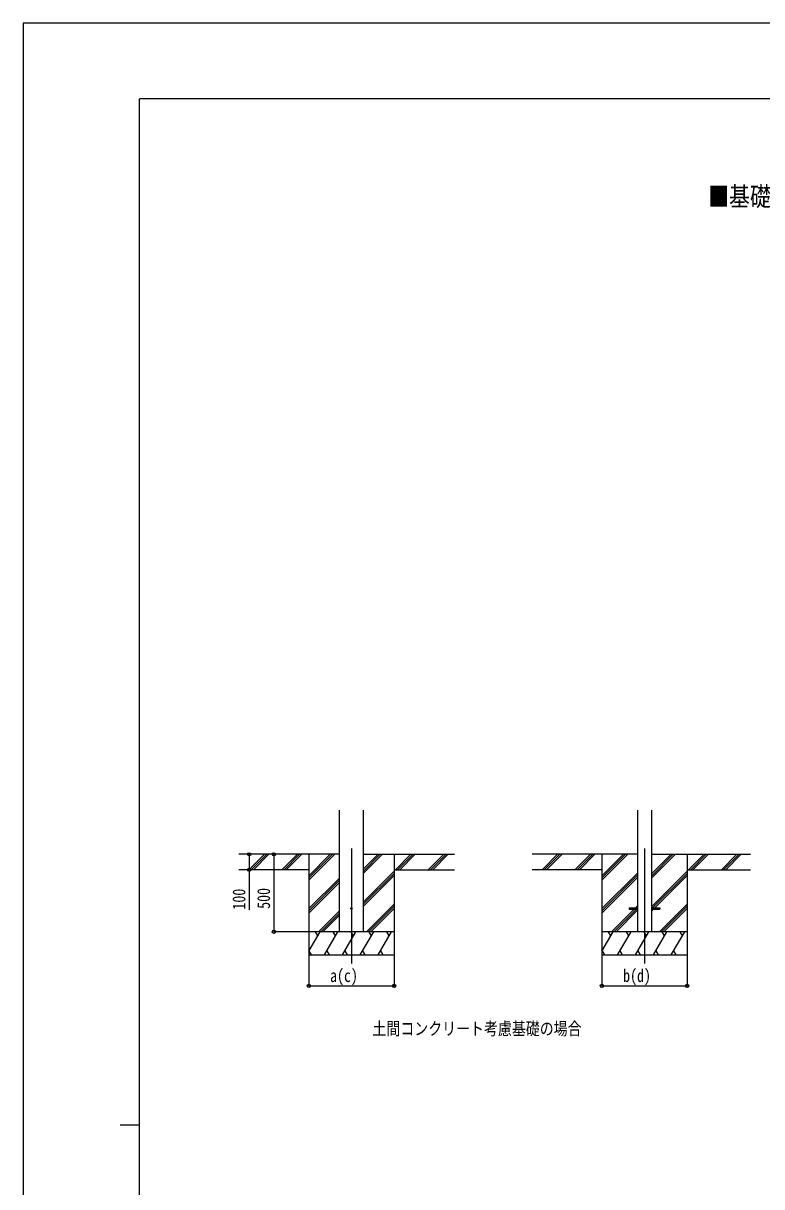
# Model space of a CAD drawing. Units: millimetres, scale not verified. Extents: x -10512 to 10512, y -7425 to 7425.
# Drawn here: x -10512 to -5746, y -87 to 7425 of the extents above; entities that cross this region are included whole.
import ezdxf
from ezdxf.enums import TextEntityAlignment as Align

# ---------------------------------------------------------------- set-up
doc = ezdxf.new("R2010")
doc.units = ezdxf.units.MM
doc.header["$LTSCALE"] = 30
for name, color, linetype in [('0-2_USER1', 3, 'Continuous'), ('0-3_YKK_12', 2, 'Continuous'), ('0-4_YKK_13', 4, 'Continuous'), ('0-5_YKK_A1', 4, 'Continuous'), ('0-6_YKK_D', 6, 'Continuous'), ('0-7_YKK_ZWAK', 7, 'Continuous')]:
    doc.layers.add(name, color=color, linetype=linetype)
doc.styles.add('ＭＳ ゴシック', font='')
doc.styles.get('ＭＳ ゴシック').set_extended_font_data('MS Gothic')

msp = doc.modelspace()

# ---------------------------------------------------------------- linework, layer by layer
at = {"layer": '0-3_YKK_12'}
for p, q in [((-8394.34, 2097.86), (-8394.34, 1354.54)), ((-6502.77, 2097.86), (-6502.77, 1354.54))]:
    msp.add_line(p, q, dxfattribs=at)
at = {"layer": '0-4_YKK_13'}
for p, q in [((-6602.77, 1714.12), (-6602.77, 1705.12)), ((-6602.77, 1714.12), (-6547.97, 1714.12)), ((-6602.77, 1705.12), (-6547.97, 1705.12)), ((-6457.57, 1714.12), (-6402.77, 1714.12)), ((-6457.57, 1705.12), (-6402.77, 1705.12)), ((-6402.77, 1714.12), (-6402.77, 1705.12))]:
    msp.add_line(p, q, dxfattribs=at)
msp.add_circle((-8394.34, 1709.62), 5, dxfattribs=at)
at = {"layer": '0-5_YKK_A1'}
for p, q in [((-8472.09, 1559.62), (-8472.09, 2344.97)), ((-8316.59, 1559.62), (-8316.59, 2344.97)), ((-6547.97, 2344.97), (-6547.97, 1559.62)), ((-6457.57, 2344.97), (-6457.57, 1559.62)), ((-8472.09, 2059.62), (-9120.29, 2059.62)), ((-9053.6, 1961.03), (-8955.01, 2059.62)), ((-9040.87, 1959.62), (-8940.86, 2059.62)), ((-9026.72, 1959.62), (-8926.72, 2059.62)), ((-8841.47, 1961.03), (-8742.87, 2059.62)), ((-8828.73, 1959.62), (-8728.73, 2059.62)), ((-8814.59, 1959.62), (-8714.59, 2059.62)), ((-8669.34, 2059.62), (-8669.34, 1409.62)), ((-8669.34, 1892.74), (-8502.46, 2059.62)), ((-8669.34, 1906.88), (-8516.6, 2059.62)), ((-8669.34, 1921.03), (-8530.74, 2059.62)), ((-8316.59, 1937.12), (-8194.09, 2059.62)), ((-8316.59, 1951.27), (-8208.23, 2059.62)), ((-8316.59, 1965.41), (-8222.37, 2059.62)), ((-8316.59, 2059.62), (-7728.72, 2059.62)), ((-8119.34, 2059.62), (-8119.34, 1409.62)), ((-8110.24, 1959.62), (-8010.24, 2059.62)), ((-8096.1, 1959.62), (-7996.1, 2059.62)), ((-8081.96, 1959.62), (-7981.96, 2059.62)), ((-7898.11, 1959.62), (-7798.11, 2059.62)), ((-7883.97, 1959.62), (-7783.97, 2059.62)), ((-7869.83, 1959.62), (-7769.83, 2059.62)), ((-6547.97, 2059.62), (-7228.72, 2059.62)), ((-7162.03, 1961.03), (-7063.44, 2059.62)), ((-7149.3, 1959.62), (-7049.29, 2059.62)), ((-7135.15, 1959.62), (-7035.15, 2059.62)), ((-6949.9, 1961.03), (-6851.3, 2059.62)), ((-6937.16, 1959.62), (-6837.16, 2059.62)), ((-6923.02, 1959.62), (-6823.02, 2059.62)), ((-6777.77, 2059.62), (-6777.77, 1409.62)), ((-6777.77, 1892.74), (-6610.89, 2059.62)), ((-6777.77, 1906.88), (-6625.03, 2059.62)), ((-6777.77, 1921.03), (-6639.17, 2059.62)), ((-6457.57, 1904.57), (-6302.52, 2059.62)), ((-6457.57, 1918.72), (-6316.66, 2059.62)), ((-6457.57, 1932.86), (-6330.8, 2059.62)), ((-6457.57, 2059.62), (-5819.56, 2059.62)), ((-6227.77, 2059.62), (-6227.77, 1409.62)), ((-6218.67, 1959.62), (-6118.67, 2059.62)), ((-6204.53, 1959.62), (-6104.53, 2059.62)), ((-6190.39, 1959.62), (-6090.39, 2059.62)), ((-6006.54, 1959.62), (-5906.54, 2059.62)), ((-5992.4, 1959.62), (-5892.4, 2059.62)), ((-5978.26, 1959.62), (-5878.26, 2059.62)), ((-8669.34, 1959.62), (-9120.29, 1959.62)), ((-8119.34, 1959.62), (-7728.72, 1959.62)), ((-6777.77, 1959.62), (-7228.72, 1959.62)), ((-6227.77, 1959.62), (-5819.56, 1959.62)), ((-8669.34, 1708.9), (-8472.09, 1906.14)), ((-8669.34, 1694.75), (-8472.09, 1892)), ((-8316.59, 1753.28), (-8119.34, 1950.53)), ((-8316.59, 1739.14), (-8119.34, 1936.38)), ((-8316.59, 1724.99), (-8119.34, 1922.24)), ((-6777.77, 1708.9), (-6547.97, 1938.69)), ((-6777.77, 1694.75), (-6547.97, 1924.55)), ((-6777.77, 1680.61), (-6547.97, 1910.41)), ((-6457.57, 1720.73), (-6227.77, 1950.53)), ((-6450.03, 1714.12), (-6227.77, 1936.38)), ((-6435.89, 1714.12), (-6227.77, 1922.24)), ((-8669.34, 1680.61), (-8472.09, 1877.86)), ((-8298.11, 1559.62), (-8119.34, 1738.39)), ((-6406.54, 1559.62), (-6227.77, 1738.39)), ((-8606.48, 1559.62), (-8472.09, 1694.01)), ((-8592.34, 1559.62), (-8472.09, 1679.87)), ((-8578.2, 1559.62), (-8472.09, 1665.73)), ((-8283.97, 1559.62), (-8119.34, 1724.25)), ((-8269.83, 1559.62), (-8119.34, 1710.11)), ((-6714.91, 1559.62), (-6569.41, 1705.12)), ((-6700.77, 1559.62), (-6555.27, 1705.12)), ((-6686.63, 1559.62), (-6547.97, 1698.28)), ((-6560.41, 1714.12), (-6547.97, 1726.56)), ((-6457.57, 1692.44), (-6444.89, 1705.12)), ((-6392.4, 1559.62), (-6227.77, 1724.25)), ((-6378.26, 1559.62), (-6227.77, 1710.11)), ((-8119.34, 1559.62), (-8669.34, 1559.62)), ((-8669.34, 1434.17), (-8596.91, 1559.62)), ((-8611.91, 1533.64), (-8626.91, 1559.62)), ((-8568.04, 1409.62), (-8481.44, 1559.62)), ((-8496.44, 1533.64), (-8511.44, 1559.62)), ((-8452.57, 1409.62), (-8365.97, 1559.62)), ((-8380.97, 1533.64), (-8395.97, 1559.62)), ((-8337.1, 1409.62), (-8250.5, 1559.62)), ((-8265.5, 1533.64), (-8280.5, 1559.62)), ((-8221.63, 1409.62), (-8135.03, 1559.62)), ((-8150.03, 1533.64), (-8165.03, 1559.62)), ((-6227.77, 1559.62), (-6777.77, 1559.62)), ((-6777.77, 1434.17), (-6705.34, 1559.62)), ((-6720.34, 1533.64), (-6735.34, 1559.62)), ((-6676.47, 1409.62), (-6589.87, 1559.62)), ((-6604.87, 1533.64), (-6619.87, 1559.62)), ((-6561, 1409.62), (-6474.4, 1559.62)), ((-6489.4, 1533.64), (-6504.4, 1559.62)), ((-6445.53, 1409.62), (-6358.93, 1559.62)), ((-6373.93, 1533.64), (-6388.93, 1559.62)), ((-6330.06, 1409.62), (-6243.46, 1559.62)), ((-6258.46, 1533.64), (-6273.46, 1559.62)), ((-8668.51, 1435.6), (-8653.52, 1409.62)), ((-8553.04, 1435.6), (-8538.05, 1409.62)), ((-8437.57, 1435.6), (-8422.58, 1409.62)), ((-8322.1, 1435.6), (-8307.1, 1409.62)), ((-8206.63, 1435.6), (-8191.64, 1409.62)), ((-6776.94, 1435.6), (-6761.94, 1409.62)), ((-6661.47, 1435.6), (-6646.48, 1409.62)), ((-6546, 1435.6), (-6531.01, 1409.62)), ((-6430.53, 1435.6), (-6415.53, 1409.62)), ((-6315.06, 1435.6), (-6300.06, 1409.62)), ((-8669.34, 1409.62), (-8119.34, 1409.62)), ((-6777.77, 1409.62), (-6227.77, 1409.62))]:
    msp.add_line(p, q, dxfattribs=at)
at = {"layer": '0-6_YKK_D'}
for p, q in [((-8894.4, 2059.62), (-8894.4, 1559.62)), ((-8670.34, 1559.62), (-8895.4, 1559.62)), ((-8669.34, 1409.62), (-8669.34, 1208.62)), ((-8119.34, 1409.62), (-8119.34, 1208.62)), ((-6777.77, 1409.62), (-6777.77, 1208.62)), ((-6227.77, 1409.62), (-6227.77, 1208.62)), ((-8669.34, 1209.62), (-8119.34, 1209.62)), ((-6777.77, 1209.62), (-6227.77, 1209.62))]:
    msp.add_line(p, q, dxfattribs=at)
msp.add_lwpolyline([(-9053.68, 2059.62), (-9053.68, 1959.62), (-9053.68, 1702.02)], dxfattribs=at)
for centre in [(-9053.68, 2059.62), (-8894.4, 2059.62), (-9053.68, 1959.62), (-8894.4, 1559.62), (-8669.34, 1209.62), (-8119.34, 1209.62), (-6777.77, 1209.62), (-6227.77, 1209.62)]:
    msp.add_circle(centre, 10.62, dxfattribs=at)
at = {"layer": '0-7_YKK_ZWAK'}
for p, q in [((9737.55, 6937.5), (-9762.45, 6937.5)), ((-9762.45, -6312.5), (-9762.45, 6937.5)), ((-9887.45, 312.5), (-9762.45, 312.5))]:
    msp.add_line(p, q, dxfattribs=at)
msp.add_lwpolyline([(-10512.5, -7425), (10512.5, -7425), (10512.5, 7425), (-10512.5, 7425)], close=True, dxfattribs=at)

# ---------------------------------------------------------------- texts
at = {"layer": '0-2_USER1', "style": 'ＭＳ ゴシック', "width": 0.8}
for s, height, p in [('■基礎配置図', 123.7, (-6092.36, 6207.53)), ('土間コンクリート考慮基礎の場合', 82.48, (-8258.78, 868.27))]:
    msp.add_text(s, height=height, dxfattribs=at).set_placement(p, align=Align.BOTTOM_LEFT)
at = {"layer": '0-6_YKK_D', "style": 'ＭＳ ゴシック', "width": 0.8}
for s, p in [('100', (-9054.48, 1702.82)), ('500', (-8895.2, 1707.62))]:
    msp.add_text(s, height=82.48, rotation=90, dxfattribs=at).set_placement(p, align=Align.BOTTOM_LEFT)
for s, p in [('a(c)', (-8532.34, 1210.42)), ('b(d)', (-6640.77, 1210.42))]:
    msp.add_text(s, height=82.48, dxfattribs=at).set_placement(p, align=Align.BOTTOM_LEFT)

doc.saveas('drawing.dxf')
